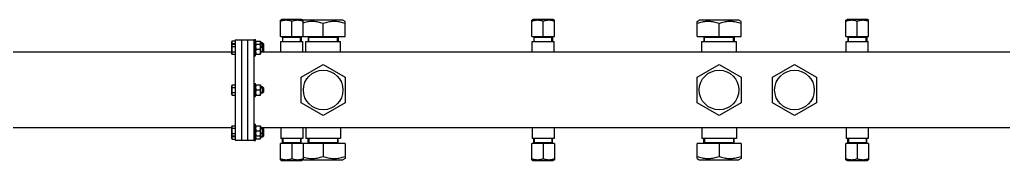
# Model space of a CAD drawing. Header units: millimetres. Extents: x 0 to 1189, y 0 to 841.
# Drawn here: x 281 to 437.6, y 472.2 to 494.6 of the extents above; entities that cross this region are included whole.
import ezdxf

# ---------------------------------------------------------------- set-up
doc = ezdxf.new("R2010")
doc.units = ezdxf.units.MM
doc.header["$LTSCALE"] = 65.395
doc.layers.get('0').update_dxf_attribs({"linetype": 'CONTINUOUS'})
doc.layers.add('ALL_AXIS', color=7, linetype='CONTINUOUS')
doc.layers.add('ALL_CHAMFER', color=7, linetype='CONTINUOUS')

msp = doc.modelspace()

# ---------------------------------------------------------------- linework, layer by layer
at = {"color": 7, "linetype": 'CONTINUOUS'}
for p, q in [((322.5181797, 491.9002227), (332.8181797, 491.9002227)), ((325.8181797, 491.8002227), (322.8181797, 491.8002227)), ((331.7181797, 491.8002227), (326.9181797, 491.8002227)), ((362.5181797, 491.9002227), (366.1181797, 491.9002227)), ((365.8181797, 491.8002227), (362.8181797, 491.8002227)), ((388.8181797, 491.9002227), (395.8181797, 491.9002227)), ((394.7181797, 491.8002227), (389.9181797, 491.8002227)), ((412.5181797, 491.9002227), (416.1181797, 491.9002227)), ((415.8181797, 491.8002227), (412.8181797, 491.8002227)), ((314.8211157, 491.2085131), (314.7181797, 491.0302227)), ((314.8211157, 490.7085131), (314.7181797, 490.5302227)), ((314.8211157, 491.2085131), (315.3181797, 491.2085131)), ((314.8211157, 490.8043679), (315.3181797, 490.8043679)), ((314.8211157, 490.7085131), (315.3181797, 490.7085131)), ((314.8211157, 490.3043679), (315.3181797, 490.3043679)), ((315.3181797, 491.4002227), (315.3181797, 475.4002227)), ((315.3181797, 491.4002227), (318.3181797, 491.4002227)), ((316.3181797, 491.4002227), (316.3181797, 475.4002227)), ((317.3181797, 475.4002227), (317.3181797, 491.4002227)), ((318.3181797, 490.2200588), (318.3181797, 491.4002227)), ((318.5181797, 491.1202227), (318.5643677, 491.2002227)), ((318.5181797, 490.6202227), (318.5643677, 490.7002227)), ((318.5643677, 491.2002227), (319.3119916, 491.2002227)), ((318.5643677, 490.7002227), (319.3119916, 490.7002227)), ((318.5689768, 490.702102), (318.5691308, 490.7007759)), ((319.3119875, 491.2002299), (319.3581797, 491.1202227)), ((319.3119875, 490.7002299), (319.3581797, 490.6202227)), ((319.3581797, 491.1202171), (319.3581797, 489.1802282)), ((319.8181797, 490.7402227), (319.8181797, 489.5602227)), ((314.7181797, 489.4002227), (204.3181797, 489.4002227)), ((314.8211157, 489.0919323), (314.7181797, 489.2702227)), ((314.8211157, 489.4960775), (315.3181797, 489.4960775)), ((314.8211157, 489.0919323), (315.3181797, 489.0919323)), ((318.3181797, 483.7200588), (318.3181797, 489.5803865)), ((318.5181797, 489.1802227), (318.5643677, 489.1002227)), ((318.5643677, 489.1002227), (319.3119916, 489.1002227)), ((318.6358208, 489.9002227), (319.2405385, 489.9002227)), ((319.3119875, 489.1002155), (319.3581797, 489.1802227)), ((464.7181797, 489.4002227), (319.6581797, 489.4002227)), ((314.8211157, 484.2085131), (314.7181797, 484.0302227)), ((314.8211157, 484.2085131), (315.3181797, 484.2085131)), ((314.8211157, 483.8043679), (315.3181797, 483.8043679)), ((318.5181797, 484.1202227), (318.5643677, 484.2002227)), ((318.5643677, 484.2002227), (319.3119916, 484.2002227)), ((319.3119875, 484.2002299), (319.3581797, 484.1202227)), ((319.3581797, 484.1202171), (319.3581797, 482.6802282)), ((319.8181797, 483.7402227), (319.8181797, 483.0602227)), ((314.8211157, 482.5919323), (314.7181797, 482.7702227)), ((314.8211157, 482.9960775), (315.3181797, 482.9960775)), ((314.8211157, 482.5919323), (315.3181797, 482.5919323)), ((318.3181797, 477.2200588), (318.3181797, 483.0803865)), ((318.5181797, 482.6802227), (318.5643677, 482.6002227)), ((318.5643677, 482.6002227), (319.3119916, 482.6002227)), ((318.6358208, 483.4002227), (319.2405385, 483.4002227)), ((319.3119875, 482.6002155), (319.3581797, 482.6802227)), ((314.8211157, 477.7085131), (314.7181797, 477.5302227)), ((314.8211157, 477.7085131), (315.3181797, 477.7085131)), ((318.5181797, 477.6202227), (318.5643677, 477.7002227)), ((318.5643677, 477.7002227), (319.3119916, 477.7002227)), ((319.3119875, 477.7002299), (319.3581797, 477.6202227)), ((319.3581797, 477.6202171), (319.3581797, 475.6802282)), ((314.7181797, 477.4002227), (204.3181797, 477.4002227)), ((314.8211157, 476.0919323), (314.7181797, 476.2702227)), ((314.8211157, 477.3043679), (315.3181797, 477.3043679)), ((314.8211157, 476.4960775), (315.3181797, 476.4960775)), ((314.8211157, 476.0919323), (315.3181797, 476.0919323)), ((314.8211157, 475.9960775), (315.3181797, 475.9960775)), ((318.3181797, 475.4002227), (318.3181797, 476.5803865)), ((318.5181797, 476.1802227), (318.5643677, 476.1002227)), ((318.5643677, 476.1002227), (319.3119916, 476.1002227)), ((318.569134, 476.0996698), (318.5689631, 476.098197)), ((318.6358208, 476.9002227), (319.2405385, 476.9002227)), ((319.3119875, 476.1002155), (319.3581797, 476.1802227)), ((464.7181797, 477.4002227), (319.6581797, 477.4002227)), ((319.8181797, 477.2402227), (319.8181797, 476.0602227)), ((314.8211157, 475.5919323), (314.7181797, 475.7702227)), ((314.8211157, 475.5919323), (315.3181797, 475.5919323)), ((315.3181797, 475.4002227), (318.3181797, 475.4002227)), ((318.5181797, 475.6802227), (318.5643677, 475.6002227)), ((318.5643677, 475.6002227), (319.3119916, 475.6002227)), ((319.3119875, 475.6002155), (319.3581797, 475.6802227)), ((332.8181797, 474.9002227), (322.5181797, 474.9002227)), ((325.8181797, 475.0002227), (322.8181797, 475.0002227)), ((326.9181797, 475.0002227), (331.7181797, 475.0002227)), ((366.1181797, 474.9002227), (362.5181797, 474.9002227)), ((365.8181797, 475.0002227), (362.8181797, 475.0002227)), ((395.8181797, 474.9002227), (388.8181797, 474.9002227)), ((389.9181797, 475.0002227), (394.7181797, 475.0002227)), ((416.1181797, 474.9002227), (412.5181797, 474.9002227)), ((415.8181797, 475.0002227), (412.8181797, 475.0002227))]:
    msp.add_line(p, q, dxfattribs=at)
at = {"color": 2, "linetype": 'CONTINUOUS'}
for p, q in [((322.9181797, 491.1002227), (322.9181797, 491.8002227)), ((325.7181797, 491.1002227), (325.7181797, 491.8002227)), ((327.0181797, 491.1002227), (327.0181797, 491.8002227)), ((331.6181797, 491.1002227), (331.6181797, 491.8002227)), ((362.9181797, 491.1002227), (362.9181797, 491.8002227)), ((365.7181797, 491.1002227), (365.7181797, 491.8002227)), ((390.0181797, 491.1002227), (390.0181797, 491.8002227)), ((394.6181797, 491.1002227), (394.6181797, 491.8002227)), ((412.9181797, 491.1002227), (412.9181797, 491.8002227)), ((415.7181797, 491.1002227), (415.7181797, 491.8002227)), ((319.3581797, 490.7402227), (319.8181797, 490.7402227)), ((319.3581797, 490.2402227), (319.8181797, 490.2402227)), ((319.3581797, 489.5602227), (319.8181797, 489.5602227)), ((319.3581797, 483.7402227), (319.8181797, 483.7402227)), ((319.3581797, 483.0602227), (319.8181797, 483.0602227)), ((319.3581797, 477.2402227), (319.8181797, 477.2402227)), ((319.3581797, 476.5602227), (319.8181797, 476.5602227)), ((319.3581797, 476.0602227), (319.8181797, 476.0602227)), ((322.9181797, 475.7002227), (322.9181797, 475.0002227)), ((325.7181797, 475.7002227), (325.7181797, 475.0002227)), ((327.0181797, 475.7002227), (327.0181797, 475.0002227)), ((331.6181797, 475.7002227), (331.6181797, 475.0002227)), ((362.9181797, 475.7002227), (362.9181797, 475.0002227)), ((365.7181797, 475.7002227), (365.7181797, 475.0002227)), ((390.0181797, 475.7002227), (390.0181797, 475.0002227)), ((394.6181797, 475.7002227), (394.6181797, 475.0002227)), ((412.9181797, 475.7002227), (412.9181797, 475.0002227)), ((415.7181797, 475.7002227), (415.7181797, 475.0002227))]:
    msp.add_line(p, q, dxfattribs=at)
at = {"color": 7, "linetype": 'CONTINUOUS'}
for points in [[(314.8211157, 491.2085131), (314.8065954, 491.1820544), (314.7939925, 491.1561031), (314.7833146, 491.1307405), (314.7745393, 491.1057224), (314.7676249, 491.0808415), (314.7626368, 491.0560687), (314.7596213, 491.0313013), (314.7585942, 491.0065526), (314.7596023, 490.9818084), (314.7625986, 490.9570484), (314.7675658, 490.932284), (314.7744611, 490.9074068), (314.783216, 490.8823912), (314.793891, 490.8570016), (314.806529, 490.8309633), (314.8211157, 490.8043679)], [(314.8211157, 490.7085131), (314.8065954, 490.6820544), (314.7939925, 490.6561031), (314.7833146, 490.6307405), (314.7745393, 490.6057224), (314.7676249, 490.5808415), (314.7626368, 490.5560687), (314.7596213, 490.5313013), (314.7585942, 490.5065526), (314.7596023, 490.4818084), (314.7625986, 490.4570484), (314.7675658, 490.432284), (314.7744611, 490.4074068), (314.783216, 490.3823912), (314.793891, 490.3570016), (314.806529, 490.3309633), (314.8211157, 490.3043679)], [(314.8211157, 490.3043679), (314.8046263, 490.2438053), (314.790663, 490.1845607), (314.7792356, 490.1268785), (314.7703148, 490.0700256), (314.7638436, 490.0133451), (314.7599146, 489.9568531), (314.7586103, 489.9003409), (314.7599037, 489.8438263), (314.7638221, 489.7873298), (314.7702857, 489.7306338), (314.7792046, 489.6737431), (314.7906358, 489.6160099), (314.8046096, 489.5567072), (314.8211157, 489.4960775)], [(314.8211157, 490.8043679), (314.8046263, 490.7438053), (314.790663, 490.6845607), (314.7819791, 490.6407265)], [(318.6358208, 491.2002227), (318.6191736, 491.1476578), (318.6047446, 491.0961787), (318.5925493, 491.0459681), (318.5825412, 490.9964779), (318.5746517, 490.9472343), (318.5689631, 490.898197), (318.5655287, 490.8491566), (318.5643677, 490.8001458), (318.5655358, 490.7511369), (318.5689768, 490.702102)], [(318.6358208, 490.7002227), (318.6191736, 490.6476578), (318.6047446, 490.5961787), (318.5925493, 490.5459681), (318.5825412, 490.4964779), (318.5746517, 490.4472343), (318.5689631, 490.398197), (318.5655287, 490.3491566), (318.5643677, 490.3001458), (318.5655358, 490.2511369), (318.5689768, 490.202102), (318.574671, 490.1530723), (318.5825639, 490.1038429), (318.5925708, 490.0543794), (318.6047618, 490.0042011), (318.6191836, 489.952754), (318.6358208, 489.9002227)], [(319.2405385, 491.2002227), (319.2540107, 491.1581262), (319.2660632, 491.116777), (319.2766839, 491.0762725), (319.2859091, 491.0363208), (319.293782, 490.9966907), (319.3002698, 490.9572976), (319.3053652, 490.9179846), (319.3090352, 490.8787378), (319.3112458, 490.839486), (319.3119916, 490.8002439), (319.3112475, 490.7610049), (319.3090392, 490.7217611), (319.3070694, 490.7006827)], [(319.2405385, 490.7002227), (319.2540107, 490.6581262), (319.2660632, 490.616777), (319.2766839, 490.5762725), (319.2859091, 490.5363208), (319.293782, 490.4966907), (319.3002698, 490.4572976), (319.3053652, 490.4179846), (319.3090352, 490.3787378), (319.3112458, 490.339486), (319.3119916, 490.3002439), (319.3112475, 490.2610049), (319.3090392, 490.2217611), (319.3053727, 490.1825269), (319.3002818, 490.1432288), (319.2937992, 490.1038497), (319.2859327, 490.0642346), (319.2767191, 490.0243114), (319.2661034, 489.9838136), (319.2540379, 489.9424144), (319.2405385, 489.9002227)], [(314.8211157, 489.4960775), (314.8065467, 489.4695174), (314.7939197, 489.443507), (314.7832483, 489.4181383), (314.7744916, 489.3931354), (314.7675898, 489.3682607), (314.762614, 489.3434925), (314.7596097, 489.3187263), (314.7585942, 489.2939734), (314.7596156, 489.2692147), (314.7626271, 489.2444363), (314.767613, 489.2196529), (314.7745279, 489.1947593), (314.7833092, 489.1697206), (314.7939933, 489.1443406), (314.8065974, 489.1183852), (314.8211157, 489.0919323)], [(318.6358208, 489.9002227), (318.6191736, 489.8476578), (318.6047446, 489.7961787), (318.5925493, 489.7459681), (318.5825412, 489.6964779), (318.5746517, 489.6472343), (318.5689631, 489.598197), (318.5655287, 489.5491566), (318.5643677, 489.5001458), (318.5655358, 489.4511369), (318.5689768, 489.402102), (318.574671, 489.3530723), (318.5825639, 489.3038429), (318.5925708, 489.2543794), (318.6047618, 489.2042011), (318.6191836, 489.152754), (318.6358208, 489.1002227)], [(319.2405385, 489.9002227), (319.2554423, 489.8534309), (319.2685871, 489.8075557), (319.2799567, 489.7627361), (319.2895997, 489.7185546), (319.2975785, 489.6746618), (319.303836, 489.6309926), (319.3083479, 489.5873633), (319.3110798, 489.5437791), (319.3119838, 489.5001783), (319.3110761, 489.456578), (319.3083406, 489.4129948), (319.3038256, 489.3693686), (319.2975658, 489.3257061), (319.2895864, 489.281824), (319.279945, 489.2376591), (319.2685785, 489.1928579), (319.2554375, 489.146999), (319.2405385, 489.1002227)], [(314.8211157, 484.2085131), (314.8065954, 484.1820544), (314.7939925, 484.1561031), (314.7833146, 484.1307405), (314.7745393, 484.1057224), (314.7676249, 484.0808415), (314.7626368, 484.0560687), (314.7596213, 484.0313013), (314.7585942, 484.0065526), (314.7596023, 483.9818084), (314.7625986, 483.9570484), (314.7675658, 483.932284), (314.7744611, 483.9074068), (314.783216, 483.8823912), (314.793891, 483.8570016), (314.806529, 483.8309633), (314.8211157, 483.8043679)], [(314.8211157, 483.8043679), (314.8046263, 483.7438053), (314.790663, 483.6845607), (314.7792356, 483.6268785), (314.7703148, 483.5700256), (314.7638436, 483.5133451), (314.7599146, 483.4568531), (314.7586103, 483.4003409), (314.7599037, 483.3438263), (314.7638221, 483.2873298), (314.7702857, 483.2306338), (314.7792046, 483.1737431), (314.7906358, 483.1160099), (314.8046096, 483.0567072), (314.8211157, 482.9960775)], [(318.6358208, 484.2002227), (318.6191736, 484.1476578), (318.6047446, 484.0961787), (318.5925493, 484.0459681), (318.5825412, 483.9964779), (318.5746517, 483.9472343), (318.5689631, 483.898197), (318.5655287, 483.8491566), (318.5643677, 483.8001458), (318.5655358, 483.7511369), (318.5689768, 483.702102), (318.574671, 483.6530723), (318.5825639, 483.6038429), (318.5925708, 483.5543794), (318.6047618, 483.5042011), (318.6191836, 483.452754), (318.6358208, 483.4002227)], [(319.2405385, 484.2002227), (319.2540107, 484.1581262), (319.2660632, 484.116777), (319.2766839, 484.0762725), (319.2859091, 484.0363208), (319.293782, 483.9966907), (319.3002698, 483.9572976), (319.3053652, 483.9179846), (319.3090352, 483.8787378), (319.3112458, 483.839486), (319.3119916, 483.8002439), (319.3112475, 483.7610049), (319.3090392, 483.7217611), (319.3053727, 483.6825269), (319.3002818, 483.6432288), (319.2937992, 483.6038497), (319.2859327, 483.5642346), (319.2767191, 483.5243114), (319.2661034, 483.4838136), (319.2540379, 483.4424144), (319.2405385, 483.4002227)], [(314.8211157, 482.9960775), (314.8065467, 482.9695174), (314.7939197, 482.943507), (314.7832483, 482.9181383), (314.7744916, 482.8931354), (314.7675898, 482.8682607), (314.762614, 482.8434925), (314.7596097, 482.8187263), (314.7585942, 482.7939734), (314.7596156, 482.7692147), (314.7626271, 482.7444363), (314.767613, 482.7196529), (314.7745279, 482.6947593), (314.7833092, 482.6697206), (314.7939933, 482.6443406), (314.8065974, 482.6183852), (314.8211157, 482.5919323)], [(318.6358208, 483.4002227), (318.6191736, 483.3476578), (318.6047446, 483.2961787), (318.5925493, 483.2459681), (318.5825412, 483.1964779), (318.5746517, 483.1472343), (318.5689631, 483.098197), (318.5655287, 483.0491566), (318.5643677, 483.0001458), (318.5655358, 482.9511369), (318.5689768, 482.902102), (318.574671, 482.8530723), (318.5825639, 482.8038429), (318.5925708, 482.7543794), (318.6047618, 482.7042011), (318.6191836, 482.652754), (318.6358208, 482.6002227)], [(319.2405385, 483.4002227), (319.2554423, 483.3534309), (319.2685871, 483.3075557), (319.2799567, 483.2627361), (319.2895997, 483.2185546), (319.2975785, 483.1746618), (319.303836, 483.1309926), (319.3083479, 483.0873633), (319.3110798, 483.0437791), (319.3119838, 483.0001783), (319.3110761, 482.956578), (319.3083406, 482.9129948), (319.3038256, 482.8693686), (319.2975658, 482.8257061), (319.2895864, 482.781824), (319.279945, 482.7376591), (319.2685785, 482.6928579), (319.2554375, 482.646999), (319.2405385, 482.6002227)], [(314.8211157, 477.7085131), (314.8065954, 477.6820544), (314.7939925, 477.6561031), (314.7833146, 477.6307405), (314.7745393, 477.6057224), (314.7676249, 477.5808415), (314.7626368, 477.5560687), (314.7596213, 477.5313013), (314.7585942, 477.5065526), (314.7596023, 477.4818084), (314.7625986, 477.4570484), (314.7675658, 477.432284), (314.7744611, 477.4074068), (314.783216, 477.3823912), (314.793891, 477.3570016), (314.806529, 477.3309633), (314.8211157, 477.3043679)], [(318.6358208, 477.7002227), (318.6191736, 477.6476578), (318.6047446, 477.5961787), (318.5925493, 477.5459681), (318.5825412, 477.4964779), (318.5746517, 477.4472343), (318.5689631, 477.398197), (318.5655287, 477.3491566), (318.5643677, 477.3001458), (318.5655358, 477.2511369), (318.5689768, 477.202102), (318.574671, 477.1530723), (318.5825639, 477.1038429), (318.5925708, 477.0543794), (318.6047618, 477.0042011), (318.6191836, 476.952754), (318.6358208, 476.9002227)], [(319.2405385, 477.7002227), (319.2540107, 477.6581262), (319.2660632, 477.616777), (319.2766839, 477.5762725), (319.2859091, 477.5363208), (319.293782, 477.4966907), (319.3002698, 477.4572976), (319.3053652, 477.4179846), (319.3090352, 477.3787378), (319.3112458, 477.339486), (319.3119916, 477.3002439), (319.3112475, 477.2610049), (319.3090392, 477.2217611), (319.3053727, 477.1825269), (319.3002818, 477.1432288), (319.2937992, 477.1038497), (319.2859327, 477.0642346), (319.2767191, 477.0243114), (319.2661034, 476.9838136), (319.2540379, 476.9424144), (319.2405385, 476.9002227)], [(314.8211157, 476.4960775), (314.8065467, 476.4695174), (314.7939197, 476.443507), (314.7832483, 476.4181383), (314.7744916, 476.3931354), (314.7675898, 476.3682607), (314.762614, 476.3434925), (314.7596097, 476.3187263), (314.7585942, 476.2939734), (314.7596156, 476.2692147), (314.7626271, 476.2444363), (314.767613, 476.2196529), (314.7745279, 476.1947593), (314.7833092, 476.1697206), (314.7939933, 476.1443406), (314.8065974, 476.1183852), (314.8211157, 476.0919323)], [(314.8211157, 475.9960775), (314.8065467, 475.9695174), (314.7939197, 475.943507), (314.7832483, 475.9181383), (314.7744916, 475.8931354), (314.7675898, 475.8682607), (314.762614, 475.8434925), (314.7596097, 475.8187263), (314.7585942, 475.7939734), (314.7596156, 475.7692147), (314.7626271, 475.7444363), (314.767613, 475.7196529), (314.7745279, 475.6947593), (314.7833092, 475.6697206), (314.7939933, 475.6443406), (314.8065974, 475.6183852), (314.8211157, 475.5919323)], [(314.8211157, 477.3043679), (314.8046263, 477.2438053), (314.790663, 477.1845607), (314.7792356, 477.1268785), (314.7703148, 477.0700256), (314.7638436, 477.0133451), (314.7599146, 476.9568531), (314.7586103, 476.9003409), (314.7599037, 476.8438263), (314.7638221, 476.7873298), (314.7702857, 476.7306338), (314.7792046, 476.6737431), (314.7906358, 476.6160099), (314.8046096, 476.5567072), (314.8211157, 476.4960775)], [(314.7819827, 476.1597126), (314.7906358, 476.1160099), (314.8046096, 476.0567072), (314.8211157, 475.9960775)], [(318.6358208, 476.9002227), (318.6191736, 476.8476578), (318.6047446, 476.7961787), (318.5925493, 476.7459681), (318.5825412, 476.6964779), (318.5746517, 476.6472343), (318.5689631, 476.598197), (318.5655287, 476.5491566), (318.5643677, 476.5001458), (318.5655358, 476.4511369), (318.5689768, 476.402102), (318.574671, 476.3530723), (318.5825639, 476.3038429), (318.5925708, 476.2543794), (318.6047618, 476.2042011), (318.6191836, 476.152754), (318.6358208, 476.1002227)], [(318.5689631, 476.098197), (318.5655287, 476.0491566), (318.5643677, 476.0001458), (318.5655358, 475.9511369), (318.5689768, 475.902102), (318.574671, 475.8530723), (318.5825639, 475.8038429), (318.5925708, 475.7543794), (318.6047618, 475.7042011), (318.6191836, 475.652754), (318.6358208, 475.6002227)], [(319.2405385, 476.9002227), (319.2554423, 476.8534309), (319.2685871, 476.8075557), (319.2799567, 476.7627361), (319.2895997, 476.7185546), (319.2975785, 476.6746618), (319.303836, 476.6309926), (319.3083479, 476.5873633), (319.3110798, 476.5437791), (319.3119838, 476.5001783), (319.3110761, 476.456578), (319.3083406, 476.4129948), (319.3038256, 476.3693686), (319.2975658, 476.3257061), (319.2895864, 476.281824), (319.279945, 476.2376591), (319.2685785, 476.1928579), (319.2554375, 476.146999), (319.2405385, 476.1002227)], [(319.3070714, 476.0997071), (319.3083479, 476.0873633), (319.3110798, 476.0437791), (319.3119838, 476.0001783), (319.3110761, 475.956578), (319.3083406, 475.9129948), (319.3038256, 475.8693686), (319.2975658, 475.8257061), (319.2895864, 475.781824), (319.279945, 475.7376591), (319.2685785, 475.6928579), (319.2554375, 475.646999), (319.2405385, 475.6002227)]]:
    msp.add_lwpolyline(points, dxfattribs=at)
at = {"layer": 'ALL_AXIS', "color": 7, "linetype": 'CONTINUOUS'}
for p, q in [((322.5181797, 494.4962996), (322.6981797, 494.6002227)), ((322.5181797, 491.9002227), (322.5181797, 494.4962996)), ((325.9381797, 494.6002227), (322.6981797, 494.6002227)), ((324.3181797, 491.9002227), (324.3181797, 494.3355301)), ((326.1181797, 494.4962996), (325.9381797, 494.6002227)), ((326.1181797, 494.4713552), (326.1681797, 494.5002227)), ((326.1181797, 491.9002227), (326.1181797, 494.4962996)), ((332.4681797, 494.5002227), (326.1681797, 494.5002227)), ((329.3181797, 491.9002227), (329.3181797, 493.9855427)), ((332.8181797, 494.2981501), (332.4681797, 494.5002227)), ((332.8181797, 491.9002227), (332.8181797, 494.2981501)), ((362.5181797, 494.4962996), (362.6981797, 494.6002227)), ((362.5181797, 491.9002227), (362.5181797, 494.4962996)), ((365.9381797, 494.6002227), (362.6981797, 494.6002227)), ((364.3181797, 491.9002227), (364.3181797, 494.3355301)), ((366.1181797, 494.4962996), (365.9381797, 494.6002227)), ((366.1181797, 491.9002227), (366.1181797, 494.4962996)), ((388.8181797, 494.2981501), (389.1681797, 494.5002227)), ((388.8181797, 491.9002227), (388.8181797, 494.2981501)), ((395.4681797, 494.5002227), (389.1681797, 494.5002227)), ((392.3181797, 491.9002227), (392.3181797, 493.9855427)), ((395.8181797, 494.2981501), (395.4681797, 494.5002227)), ((395.8181797, 491.9002227), (395.8181797, 494.2981501)), ((412.5181797, 494.4962996), (412.6981797, 494.6002227)), ((412.5181797, 491.9002227), (412.5181797, 494.4962996)), ((415.9381797, 494.6002227), (412.6981797, 494.6002227)), ((414.3181797, 491.9002227), (414.3181797, 494.3355301)), ((416.1181797, 494.4962996), (415.9381797, 494.6002227)), ((416.1181797, 491.9002227), (416.1181797, 494.4962996)), ((322.8181797, 491.8002227), (322.8181797, 491.1002227)), ((322.8181797, 491.8002227), (325.8181797, 491.8002227)), ((322.9181797, 491.8002227), (322.9181797, 491.9002227)), ((325.7181797, 491.8002227), (325.7181797, 491.9002227)), ((325.8181797, 491.8002227), (325.8181797, 491.1002227)), ((326.9181797, 491.8002227), (326.9181797, 491.1002227)), ((326.9181797, 491.8002227), (331.7181797, 491.8002227)), ((327.0181797, 491.8002227), (327.0181797, 491.9002227)), ((331.6181797, 491.8002227), (331.6181797, 491.9002227)), ((331.7181797, 491.8002227), (331.7181797, 491.1002227)), ((362.8181797, 491.8002227), (362.8181797, 491.1002227)), ((362.8181797, 491.8002227), (365.8181797, 491.8002227)), ((362.9181797, 491.8002227), (362.9181797, 491.9002227)), ((365.7181797, 491.8002227), (365.7181797, 491.9002227)), ((365.8181797, 491.8002227), (365.8181797, 491.1002227)), ((389.9181797, 491.8002227), (389.9181797, 491.1002227)), ((389.9181797, 491.8002227), (394.7181797, 491.8002227)), ((390.0181797, 491.8002227), (390.0181797, 491.9002227)), ((394.6181797, 491.8002227), (394.6181797, 491.9002227)), ((394.7181797, 491.8002227), (394.7181797, 491.1002227)), ((412.8181797, 491.8002227), (412.8181797, 491.1002227)), ((412.8181797, 491.8002227), (415.8181797, 491.8002227)), ((412.9181797, 491.8002227), (412.9181797, 491.9002227)), ((415.7181797, 491.8002227), (415.7181797, 491.9002227)), ((415.8181797, 491.8002227), (415.8181797, 491.1002227)), ((314.8211157, 491.2085131), (314.7181797, 491.0302227)), ((314.7181797, 491.0302227), (314.7181797, 489.2702227)), ((314.8211157, 490.7085131), (314.7181797, 490.5302227)), ((318.3181797, 491.3657254), (318.3181797, 491.4502227)), ((318.3181797, 491.4502227), (318.5181797, 491.4502227)), ((318.3181797, 490.9502227), (318.5181797, 490.9502227)), ((318.3181797, 489.5803865), (318.3181797, 490.2200588)), ((318.5181797, 488.8502227), (318.5181797, 491.4502227)), ((318.5181797, 491.1202227), (318.5643677, 491.2002227)), ((318.5181797, 490.6202227), (318.5643677, 490.7002227)), ((319.6581797, 490.9002227), (319.3581797, 490.9002227)), ((319.6581797, 490.4002227), (319.3581797, 490.4002227)), ((322.5681797, 489.4002227), (322.5681797, 491.1002227)), ((322.5681797, 491.1002227), (326.0681797, 491.1002227)), ((326.0681797, 489.4002227), (326.0681797, 491.1002227)), ((326.5681797, 489.4002227), (326.5681797, 491.1002227)), ((326.5681797, 491.1002227), (332.0681797, 491.1002227)), ((332.0681797, 489.4002227), (332.0681797, 491.1002227)), ((362.5681797, 489.4002227), (362.5681797, 491.1002227)), ((362.5681797, 491.1002227), (366.0681797, 491.1002227)), ((366.0681797, 489.4002227), (366.0681797, 491.1002227)), ((389.5681797, 489.4002227), (389.5681797, 491.1002227)), ((389.5681797, 491.1002227), (395.0681797, 491.1002227)), ((395.0681797, 489.4002227), (395.0681797, 491.1002227)), ((412.5681797, 489.4002227), (412.5681797, 491.1002227)), ((412.5681797, 491.1002227), (416.0681797, 491.1002227)), ((416.0681797, 489.4002227), (416.0681797, 491.1002227)), ((314.8211157, 489.0919323), (314.7181797, 489.2702227)), ((318.3181797, 488.8502227), (318.5181797, 488.8502227)), ((318.5181797, 489.1802227), (318.5643677, 489.1002227)), ((319.6581797, 489.4002227), (319.3581797, 489.4002227)), ((325.8181797, 485.4209486), (329.3181797, 487.4416746)), ((329.3181797, 487.4416746), (332.8181797, 485.4209486)), ((388.8181797, 485.4209486), (392.3181797, 487.4416746)), ((392.3181797, 487.4416746), (395.8181797, 485.4209486)), ((400.8181797, 485.4209486), (404.3181797, 487.4416746)), ((404.3181797, 487.4416746), (407.8181797, 485.4209486)), ((325.8181797, 481.3794967), (325.8181797, 485.4209486)), ((332.8181797, 485.4209486), (332.8181797, 481.3794967)), ((388.8181797, 481.3794967), (388.8181797, 485.4209486)), ((395.8181797, 485.4209486), (395.8181797, 481.3794967)), ((400.8181797, 481.3794967), (400.8181797, 485.4209486)), ((407.8181797, 485.4209486), (407.8181797, 481.3794967)), ((314.8211157, 484.2085131), (314.7181797, 484.0302227)), ((314.7181797, 484.0302227), (314.7181797, 482.7702227)), ((318.3181797, 484.4502227), (318.5181797, 484.4502227)), ((318.5181797, 482.3502227), (318.5181797, 484.4502227)), ((318.5181797, 484.1202227), (318.5643677, 484.2002227)), ((319.6581797, 483.9002227), (319.3581797, 483.9002227)), ((314.8211157, 482.5919323), (314.7181797, 482.7702227)), ((318.3181797, 483.0803865), (318.3181797, 483.7200588)), ((318.3181797, 482.3502227), (318.5181797, 482.3502227)), ((318.5181797, 482.6802227), (318.5643677, 482.6002227)), ((319.6581797, 482.9002227), (319.3581797, 482.9002227)), ((329.3181797, 479.3587708), (325.8181797, 481.3794967)), ((332.8181797, 481.3794967), (329.3181797, 479.3587708)), ((392.3181797, 479.3587708), (388.8181797, 481.3794967)), ((395.8181797, 481.3794967), (392.3181797, 479.3587708)), ((404.3181797, 479.3587708), (400.8181797, 481.3794967)), ((407.8181797, 481.3794967), (404.3181797, 479.3587708)), ((314.8211157, 477.7085131), (314.7181797, 477.5302227)), ((314.7181797, 477.5302227), (314.7181797, 475.7702227)), ((318.3181797, 477.9502227), (318.5181797, 477.9502227)), ((318.5181797, 475.3502227), (318.5181797, 477.9502227)), ((318.5181797, 477.6202227), (318.5643677, 477.7002227)), ((314.8211157, 476.0919323), (314.7181797, 476.2702227)), ((318.3181797, 476.5803865), (318.3181797, 477.2200588)), ((318.5181797, 476.1802227), (318.5643677, 476.1002227)), ((319.6581797, 477.4002227), (319.3581797, 477.4002227)), ((319.6581797, 476.4002227), (319.3581797, 476.4002227)), ((322.5681797, 477.4002227), (322.5681797, 475.7002227)), ((326.0681797, 477.4002227), (326.0681797, 475.7002227)), ((326.5681797, 477.4002227), (326.5681797, 475.7002227)), ((332.0681797, 477.4002227), (332.0681797, 475.7002227)), ((362.5681797, 477.4002227), (362.5681797, 475.7002227)), ((366.0681797, 477.4002227), (366.0681797, 475.7002227)), ((389.5681797, 477.4002227), (389.5681797, 475.7002227)), ((395.0681797, 477.4002227), (395.0681797, 475.7002227)), ((412.5681797, 477.4002227), (412.5681797, 475.7002227)), ((416.0681797, 477.4002227), (416.0681797, 475.7002227)), ((314.8211157, 475.5919323), (314.7181797, 475.7702227)), ((318.3181797, 475.8502227), (318.5181797, 475.8502227)), ((318.3181797, 475.3502227), (318.3181797, 475.43472)), ((318.3181797, 475.3502227), (318.5181797, 475.3502227)), ((318.5181797, 475.6802227), (318.5643677, 475.6002227)), ((319.6581797, 475.9002227), (319.3581797, 475.9002227)), ((322.5181797, 472.3041457), (322.5181797, 474.9002227)), ((326.0681797, 475.7002227), (322.5681797, 475.7002227)), ((322.8181797, 475.0002227), (322.8181797, 475.7002227)), ((325.8181797, 475.0002227), (322.8181797, 475.0002227)), ((322.9181797, 475.0002227), (322.9181797, 474.9002227)), ((324.3181797, 474.9002227), (324.3181797, 472.4649152)), ((325.7181797, 475.0002227), (325.7181797, 474.9002227)), ((325.8181797, 475.0002227), (325.8181797, 475.7002227)), ((326.1181797, 474.9002227), (326.1181797, 472.3041457)), ((332.0681797, 475.7002227), (326.5681797, 475.7002227)), ((326.9181797, 475.0002227), (326.9181797, 475.7002227)), ((331.7181797, 475.0002227), (326.9181797, 475.0002227)), ((327.0181797, 475.0002227), (327.0181797, 474.9002227)), ((329.3181797, 474.9002227), (329.3181797, 472.8149027)), ((331.6181797, 475.0002227), (331.6181797, 474.9002227)), ((331.7181797, 475.0002227), (331.7181797, 475.7002227)), ((332.8181797, 474.9002227), (332.8181797, 472.5022953)), ((362.5181797, 472.3041457), (362.5181797, 474.9002227)), ((366.0681797, 475.7002227), (362.5681797, 475.7002227)), ((362.8181797, 475.0002227), (362.8181797, 475.7002227)), ((365.8181797, 475.0002227), (362.8181797, 475.0002227)), ((362.9181797, 475.0002227), (362.9181797, 474.9002227)), ((364.3181797, 474.9002227), (364.3181797, 472.4649152)), ((365.7181797, 475.0002227), (365.7181797, 474.9002227)), ((365.8181797, 475.0002227), (365.8181797, 475.7002227)), ((366.1181797, 474.9002227), (366.1181797, 472.3041457)), ((388.8181797, 472.5022953), (388.8181797, 474.9002227)), ((395.0681797, 475.7002227), (389.5681797, 475.7002227)), ((389.9181797, 475.0002227), (389.9181797, 475.7002227)), ((394.7181797, 475.0002227), (389.9181797, 475.0002227)), ((390.0181797, 475.0002227), (390.0181797, 474.9002227)), ((392.3181797, 474.9002227), (392.3181797, 472.8149027)), ((394.6181797, 475.0002227), (394.6181797, 474.9002227)), ((394.7181797, 475.0002227), (394.7181797, 475.7002227)), ((395.8181797, 474.9002227), (395.8181797, 472.5022953)), ((412.5181797, 472.3041457), (412.5181797, 474.9002227)), ((416.0681797, 475.7002227), (412.5681797, 475.7002227)), ((412.8181797, 475.0002227), (412.8181797, 475.7002227)), ((415.8181797, 475.0002227), (412.8181797, 475.0002227)), ((412.9181797, 475.0002227), (412.9181797, 474.9002227)), ((414.3181797, 474.9002227), (414.3181797, 472.4649152)), ((415.7181797, 475.0002227), (415.7181797, 474.9002227)), ((415.8181797, 475.0002227), (415.8181797, 475.7002227)), ((416.1181797, 474.9002227), (416.1181797, 472.3041457)), ((322.5181797, 472.3041457), (322.6981797, 472.2002227)), ((322.6981797, 472.2002227), (325.9381797, 472.2002227)), ((326.1181797, 472.3041457), (325.9381797, 472.2002227)), ((326.1181797, 472.3290902), (326.1681797, 472.3002227)), ((326.1681797, 472.3002227), (332.4681797, 472.3002227)), ((332.8181797, 472.5022953), (332.4681797, 472.3002227)), ((362.5181797, 472.3041457), (362.6981797, 472.2002227)), ((362.6981797, 472.2002227), (365.9381797, 472.2002227)), ((366.1181797, 472.3041457), (365.9381797, 472.2002227)), ((388.8181797, 472.5022953), (389.1681797, 472.3002227)), ((389.1681797, 472.3002227), (395.4681797, 472.3002227)), ((395.8181797, 472.5022953), (395.4681797, 472.3002227)), ((412.5181797, 472.3041457), (412.6981797, 472.2002227)), ((412.6981797, 472.2002227), (415.9381797, 472.2002227)), ((416.1181797, 472.3041457), (415.9381797, 472.2002227))]:
    msp.add_line(p, q, dxfattribs=at)
for points in [[(324.3181797, 494.3355301), (324.2131239, 494.3689995), (324.1100389, 494.3985421), (324.009217, 494.4241287), (323.9097813, 494.4458467), (323.811009, 494.4638145), (323.7127301, 494.4779102), (323.6145284, 494.4880775), (323.5164203, 494.4942379), (323.4182701, 494.4962819), (323.3201179, 494.4942454), (323.2220039, 494.488092), (323.1237919, 494.4779303), (323.0254996, 494.463839), (322.9267046, 494.4458721), (322.8272242, 494.4241473), (322.7263574, 494.3985521), (322.6232474, 494.3690038), (322.5181797, 494.3355301)], [(326.1181797, 494.3355301), (326.0131239, 494.3689995), (325.9100389, 494.3985421), (325.809217, 494.4241287), (325.7097813, 494.4458467), (325.611009, 494.4638145), (325.5127301, 494.4779102), (325.4145284, 494.4880775), (325.3164203, 494.4942379), (325.2182701, 494.4962819), (325.1201179, 494.4942454), (325.0220039, 494.488092), (324.9237919, 494.4779303), (324.8254996, 494.463839), (324.7267046, 494.4458721), (324.6272242, 494.4241473), (324.5263574, 494.3985521), (324.4232474, 494.3690038), (324.3181797, 494.3355301)], [(329.3181797, 493.9855427), (329.1139112, 494.0506202), (328.9134717, 494.1080631), (328.717429, 494.1578152), (328.5240799, 494.2000456), (328.3320205, 494.2349836), (328.1409205, 494.2623923), (327.9499712, 494.2821625), (327.7592041, 494.2941412), (327.5683551, 494.2981155), (327.3775021, 494.2941557), (327.1867235, 494.2821904), (326.9957538, 494.2624313), (326.8046272, 494.2350309), (326.6125235, 494.2000945), (326.4190874, 494.157851), (326.2229579, 494.1080821), (326.1181797, 494.0780558)], [(332.8181797, 493.9855427), (332.6139112, 494.0506202), (332.4134717, 494.1080631), (332.217429, 494.1578152), (332.0240799, 494.2000456), (331.8320205, 494.2349836), (331.6409205, 494.2623923), (331.4499712, 494.2821625), (331.2592041, 494.2941412), (331.0683551, 494.2981155), (330.8775021, 494.2941557), (330.6867235, 494.2821904), (330.4957538, 494.2624313), (330.3046272, 494.2350309), (330.1125235, 494.2000945), (329.9190874, 494.157851), (329.7229579, 494.1080821), (329.5224704, 494.0506283), (329.3181797, 493.9855427)], [(364.3181797, 494.3355301), (364.2131239, 494.3689995), (364.1100389, 494.3985421), (364.009217, 494.4241287), (363.9097813, 494.4458467), (363.811009, 494.4638145), (363.7127301, 494.4779102), (363.6145284, 494.4880775), (363.5164203, 494.4942379), (363.4182701, 494.4962819), (363.3201179, 494.4942454), (363.2220039, 494.488092), (363.1237919, 494.4779303), (363.0254996, 494.463839), (362.9267046, 494.4458721), (362.8272242, 494.4241473), (362.7263574, 494.3985521), (362.6232474, 494.3690038), (362.5181797, 494.3355301)], [(366.1181797, 494.3355301), (366.0131239, 494.3689995), (365.9100389, 494.3985421), (365.809217, 494.4241287), (365.7097813, 494.4458467), (365.611009, 494.4638145), (365.5127301, 494.4779102), (365.4145284, 494.4880775), (365.3164203, 494.4942379), (365.2182701, 494.4962819), (365.1201179, 494.4942454), (365.0220039, 494.488092), (364.9237919, 494.4779303), (364.8254996, 494.463839), (364.7267046, 494.4458721), (364.6272242, 494.4241473), (364.5263574, 494.3985521), (364.4232474, 494.3690038), (364.3181797, 494.3355301)], [(392.3181797, 493.9855427), (392.1139112, 494.0506202), (391.9134717, 494.1080631), (391.717429, 494.1578152), (391.5240799, 494.2000456), (391.3320205, 494.2349836), (391.1409205, 494.2623923), (390.9499712, 494.2821625), (390.7592041, 494.2941412), (390.5683551, 494.2981155), (390.3775021, 494.2941557), (390.1867235, 494.2821904), (389.9957538, 494.2624313), (389.8046272, 494.2350309), (389.6125235, 494.2000945), (389.4190874, 494.157851), (389.2229579, 494.1080821), (389.0224704, 494.0506283), (388.8181797, 493.9855427)], [(395.8181797, 493.9855427), (395.6139112, 494.0506202), (395.4134717, 494.1080631), (395.217429, 494.1578152), (395.0240799, 494.2000456), (394.8320205, 494.2349836), (394.6409205, 494.2623923), (394.4499712, 494.2821625), (394.2592041, 494.2941412), (394.0683551, 494.2981155), (393.8775021, 494.2941557), (393.6867235, 494.2821904), (393.4957538, 494.2624313), (393.3046272, 494.2350309), (393.1125235, 494.2000945), (392.9190874, 494.157851), (392.7229579, 494.1080821), (392.5224704, 494.0506283), (392.3181797, 493.9855427)], [(414.3181797, 494.3355301), (414.2131239, 494.3689995), (414.1100389, 494.3985421), (414.009217, 494.4241287), (413.9097813, 494.4458467), (413.811009, 494.4638145), (413.7127301, 494.4779102), (413.6145284, 494.4880775), (413.5164203, 494.4942379), (413.4182701, 494.4962819), (413.3201179, 494.4942454), (413.2220039, 494.488092), (413.1237919, 494.4779303), (413.0254996, 494.463839), (412.9267046, 494.4458721), (412.8272242, 494.4241473), (412.7263574, 494.3985521), (412.6232474, 494.3690038), (412.5181797, 494.3355301)], [(416.1181797, 494.3355301), (416.0131239, 494.3689995), (415.9100389, 494.3985421), (415.809217, 494.4241287), (415.7097813, 494.4458467), (415.611009, 494.4638145), (415.5127301, 494.4779102), (415.4145284, 494.4880775), (415.3164203, 494.4942379), (415.2182701, 494.4962819), (415.1201179, 494.4942454), (415.0220039, 494.488092), (414.9237919, 494.4779303), (414.8254996, 494.463839), (414.7267046, 494.4458721), (414.6272242, 494.4241473), (414.5263574, 494.3985521), (414.4232474, 494.3690038), (414.3181797, 494.3355301)], [(326.1181797, 472.72239), (326.2228876, 472.6923822), (326.4189303, 472.6426301), (326.6122795, 472.6003997), (326.8043388, 472.5654618), (326.9954388, 472.5380531), (327.1863881, 472.5182829), (327.3771553, 472.5063042), (327.5680043, 472.5023298), (327.7588572, 472.5062897), (327.9496359, 472.5182549), (328.1406055, 472.5380141), (328.3317321, 472.5654145), (328.5238359, 472.6003508), (328.7172719, 472.6425944), (328.9134014, 472.6923632), (329.113889, 472.7498171), (329.3181797, 472.8149027)], [(329.3181797, 472.8149027), (329.5224481, 472.7498252), (329.7228876, 472.6923822), (329.9189303, 472.6426301), (330.1122795, 472.6003997), (330.3043388, 472.5654618), (330.4954388, 472.5380531), (330.6863881, 472.5182829), (330.8771553, 472.5063042), (331.0680043, 472.5023298), (331.2588572, 472.5062897), (331.4496359, 472.5182549), (331.6406055, 472.5380141), (331.8317321, 472.5654145), (332.0238359, 472.6003508), (332.2172719, 472.6425944), (332.4134014, 472.6923632), (332.613889, 472.7498171), (332.8181797, 472.8149027)], [(388.8181797, 472.8149027), (389.0224481, 472.7498252), (389.2228876, 472.6923822), (389.4189303, 472.6426301), (389.6122795, 472.6003997), (389.8043388, 472.5654618), (389.9954388, 472.5380531), (390.1863881, 472.5182829), (390.3771553, 472.5063042), (390.5680043, 472.5023298), (390.7588572, 472.5062897), (390.9496359, 472.5182549), (391.1406055, 472.5380141), (391.3317321, 472.5654145), (391.5238359, 472.6003508), (391.7172719, 472.6425944), (391.9134014, 472.6923632), (392.113889, 472.7498171), (392.3181797, 472.8149027)], [(392.3181797, 472.8149027), (392.5224481, 472.7498252), (392.7228876, 472.6923822), (392.9189303, 472.6426301), (393.1122795, 472.6003997), (393.3043388, 472.5654618), (393.4954388, 472.5380531), (393.6863881, 472.5182829), (393.8771553, 472.5063042), (394.0680043, 472.5023298), (394.2588572, 472.5062897), (394.4496359, 472.5182549), (394.6406055, 472.5380141), (394.8317321, 472.5654145), (395.0238359, 472.6003508), (395.2172719, 472.6425944), (395.4134014, 472.6923632), (395.613889, 472.7498171), (395.8181797, 472.8149027)], [(322.5181797, 472.4649152), (322.6232355, 472.4314459), (322.7263205, 472.4019033), (322.8271423, 472.3763167), (322.926578, 472.3545986), (323.0253504, 472.3366309), (323.1236292, 472.3225352), (323.2218309, 472.3123678), (323.319939, 472.3062074), (323.4180892, 472.3041635), (323.5162414, 472.3061999), (323.6143554, 472.3123534), (323.7125674, 472.3225151), (323.8108598, 472.3366064), (323.9096547, 472.3545732), (324.0091352, 472.376298), (324.1100019, 472.4018933), (324.2131119, 472.4314415), (324.3181797, 472.4649152)], [(324.3181797, 472.4649152), (324.4232355, 472.4314459), (324.5263205, 472.4019033), (324.6271423, 472.3763167), (324.726578, 472.3545986), (324.8253504, 472.3366309), (324.9236292, 472.3225352), (325.0218309, 472.3123678), (325.119939, 472.3062074), (325.2180892, 472.3041635), (325.3162414, 472.3061999), (325.4143554, 472.3123534), (325.5125674, 472.3225151), (325.6108598, 472.3366064), (325.7096547, 472.3545732), (325.8091352, 472.376298), (325.9100019, 472.4018933), (326.0131119, 472.4314415), (326.1181797, 472.4649152)], [(362.5181797, 472.4649152), (362.6232355, 472.4314459), (362.7263205, 472.4019033), (362.8271423, 472.3763167), (362.926578, 472.3545986), (363.0253504, 472.3366309), (363.1236292, 472.3225352), (363.2218309, 472.3123678), (363.319939, 472.3062074), (363.4180892, 472.3041635), (363.5162414, 472.3061999), (363.6143554, 472.3123534), (363.7125674, 472.3225151), (363.8108598, 472.3366064), (363.9096547, 472.3545732), (364.0091352, 472.376298), (364.1100019, 472.4018933), (364.2131119, 472.4314415), (364.3181797, 472.4649152)], [(364.3181797, 472.4649152), (364.4232355, 472.4314459), (364.5263205, 472.4019033), (364.6271423, 472.3763167), (364.726578, 472.3545986), (364.8253504, 472.3366309), (364.9236292, 472.3225352), (365.0218309, 472.3123678), (365.119939, 472.3062074), (365.2180892, 472.3041635), (365.3162414, 472.3061999), (365.4143554, 472.3123534), (365.5125674, 472.3225151), (365.6108598, 472.3366064), (365.7096547, 472.3545732), (365.8091352, 472.376298), (365.9100019, 472.4018933), (366.0131119, 472.4314415), (366.1181797, 472.4649152)], [(412.5181797, 472.4649152), (412.6232355, 472.4314459), (412.7263205, 472.4019033), (412.8271423, 472.3763167), (412.926578, 472.3545986), (413.0253504, 472.3366309), (413.1236292, 472.3225352), (413.2218309, 472.3123678), (413.319939, 472.3062074), (413.4180892, 472.3041635), (413.5162414, 472.3061999), (413.6143554, 472.3123534), (413.7125674, 472.3225151), (413.8108598, 472.3366064), (413.9096547, 472.3545732), (414.0091352, 472.376298), (414.1100019, 472.4018933), (414.2131119, 472.4314415), (414.3181797, 472.4649152)], [(414.3181797, 472.4649152), (414.4232355, 472.4314459), (414.5263205, 472.4019033), (414.6271423, 472.3763167), (414.726578, 472.3545986), (414.8253504, 472.3366309), (414.9236292, 472.3225352), (415.0218309, 472.3123678), (415.119939, 472.3062074), (415.2180892, 472.3041635), (415.3162414, 472.3061999), (415.4143554, 472.3123534), (415.5125674, 472.3225151), (415.6108598, 472.3366064), (415.7096547, 472.3545732), (415.8091352, 472.376298), (415.9100019, 472.4018933), (416.0131119, 472.4314415), (416.1181797, 472.4649152)]]:
    msp.add_lwpolyline(points, dxfattribs=at)
for centre in [(329.3181797, 483.4002227), (392.3181797, 483.4002227), (404.3181797, 483.4002227)]:
    msp.add_circle(centre, 3.15, dxfattribs=at)
at = {"layer": 'ALL_CHAMFER', "color": 7, "linetype": 'CONTINUOUS'}
for p, q in [((319.6581797, 490.9002227), (319.3581797, 490.9002227)), ((319.6581797, 490.4002227), (319.3581797, 490.4002227)), ((319.6581797, 490.9002227), (319.6581797, 489.4002227)), ((319.6581797, 490.9002227), (319.8181797, 490.7402227)), ((319.6581797, 490.4002227), (319.8181797, 490.2402227)), ((319.8181797, 490.7402227), (319.8181797, 489.5602227)), ((319.6581797, 489.4002227), (319.3581797, 489.4002227)), ((319.6581797, 489.4002227), (319.8181797, 489.5602227)), ((319.6581797, 483.9002227), (319.3581797, 483.9002227)), ((319.6581797, 483.9002227), (319.6581797, 482.9002227)), ((319.6581797, 483.9002227), (319.8181797, 483.7402227)), ((319.8181797, 483.7402227), (319.8181797, 483.0602227)), ((319.6581797, 482.9002227), (319.3581797, 482.9002227)), ((319.6581797, 482.9002227), (319.8181797, 483.0602227)), ((319.6581797, 477.4002227), (319.3581797, 477.4002227)), ((319.6581797, 476.4002227), (319.3581797, 476.4002227)), ((319.6581797, 477.4002227), (319.6581797, 475.9002227)), ((319.6581797, 477.4002227), (319.8181797, 477.2402227)), ((319.6581797, 476.4002227), (319.8181797, 476.5602227)), ((319.6581797, 475.9002227), (319.8181797, 476.0602227)), ((319.8181797, 477.2402227), (319.8181797, 476.0602227)), ((319.6581797, 475.9002227), (319.3581797, 475.9002227))]:
    msp.add_line(p, q, dxfattribs=at)

doc.saveas('drawing.dxf')
